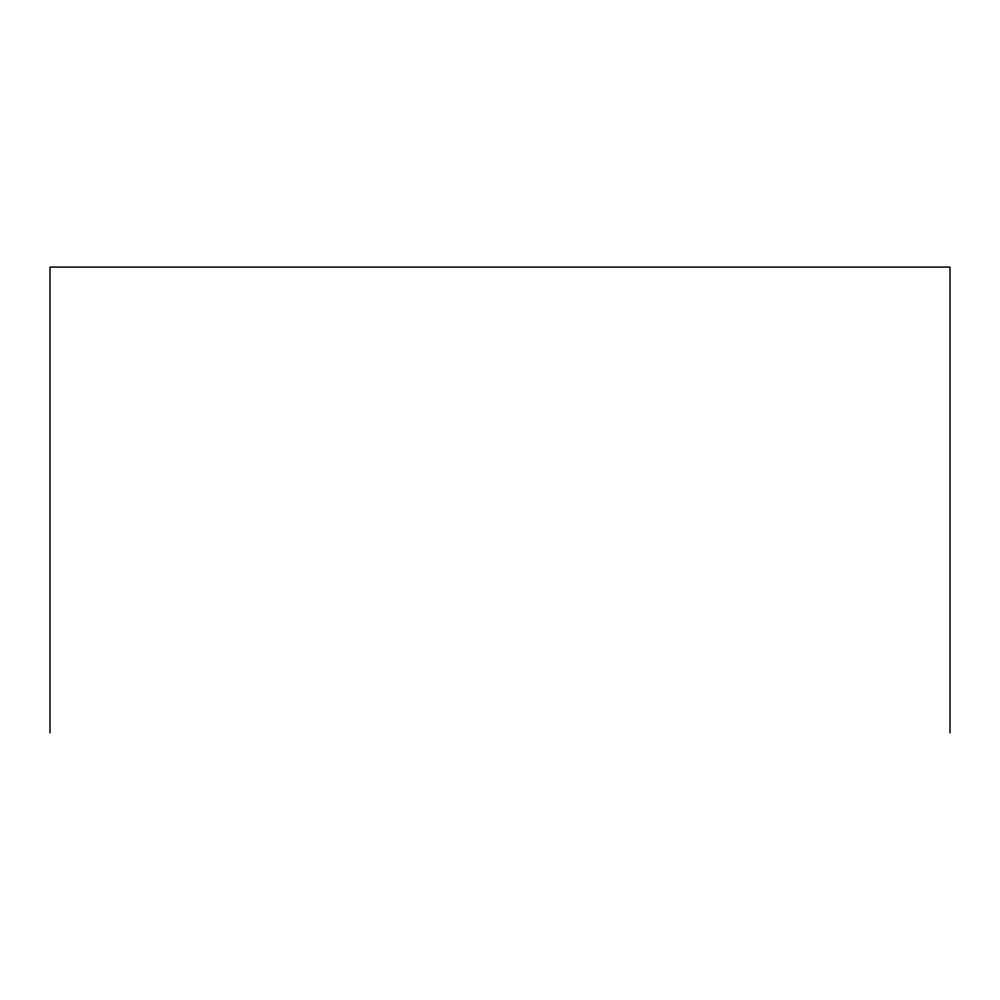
<?xml version="1.0" encoding="UTF-8"?>
<svg xmlns="http://www.w3.org/2000/svg" width="1000" height="1000" viewBox="0 0 1000 1000"><rect width="100%" height="100%" fill="white"/><g stroke="black" fill="none" stroke-linecap="round" stroke-linejoin="round"><path stroke-width="1.5" d="M950 732.9L950 267.1L50 267.1L50 732.9"/></g></svg>
